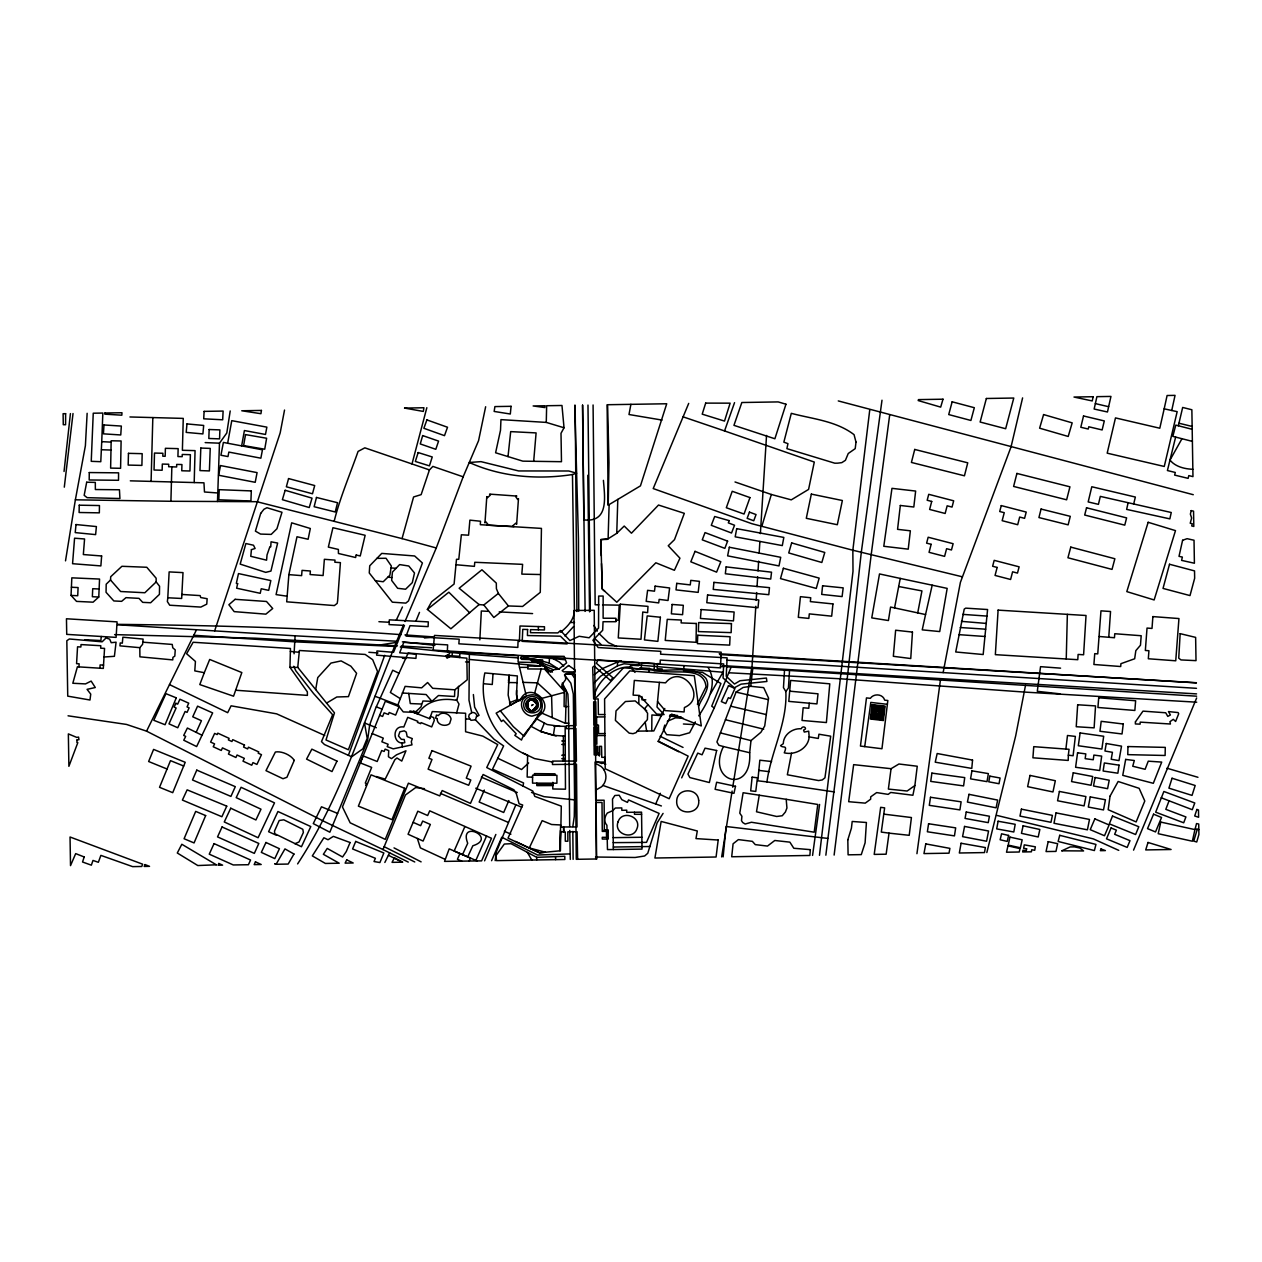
<?xml version="1.0" encoding="UTF-8"?>
<svg xmlns="http://www.w3.org/2000/svg" width="1262" height="1262" viewBox="0 0 1262 1262"><rect width="100%" height="100%" fill="white"/><g stroke="black" fill="none" stroke-linecap="round" stroke-linejoin="round"><path stroke-width="1.5" d="M572.822 831.374L573.122 859.359M604.719 714.544L604.593 698.959L629.801 670.895L694.305 675.675L701.293 725.95L671.605 714.134L658.322 741.173L688.153 756.112L669.16 798.72L605.208 768.779L604.719 714.544L598.377 714.529L598.172 698.911L593.661 698.99L592.683 667.282L594.15 666.036L610.492 680.518L612.953 677.836L596.39 663.244L598.062 659.947L638.84 662.487L638.556 665.689L630.558 665.153L630.385 668.15L641.206 668.97L641.617 662.66L654.473 663.433L654.126 670.911L662.029 671.4L662.124 668.955L657.234 668.75L657.486 663.607L660.058 663.717L660.294 660.058L723.662 663.938L723.063 678.01L734.279 687.79L741.094 684.146L766.902 681.464L766.397 678.041L739.989 680.739L734.484 684.036L726.218 676.227L727.117 657.833L660.562 654.189L660.783 651.334L598.172 647.548L592.919 640.26L602.684 630.274L603.047 621.724L615.856 621.709L615.856 618.27L603.126 618.222L603.141 596.043L598.677 596.058L598.551 628.082L589.149 637.783L579.148 636.285L569.888 640.56L560.486 630.511L557.883 632.909L530.482 632.704L530.545 629.628L544.443 629.959L544.49 626.757L520.007 625.999L519.376 641.459L518.051 641.443L517.83 647.422L458.863 643.809L459.194 639.203L406.064 636.127L410.008 625.684L428.086 626.63L428.323 621.882L389.343 619.847L389.09 624.595L404.439 625.4L393.555 652.312L376.959 650.955L376.612 655.152L415.939 658.37L416.286 654.173L399.675 652.801L403.793 642.358L447.631 644.882L447.332 651.539L449.682 651.649L449.54 653.826L445.691 655.94L447.111 658.18L452.159 655.167L452.459 651.791L518.272 655.751L518.083 662.124L539.899 662.692L539.868 666.162L527.721 666.052L527.753 668.939L544.553 669.065L564.272 691.197L564.098 706.594L568.515 706.625L569.683 826.5M400.322 647.027L469.354 654.363L468.991 700.189L471.736 712.636A4.165 4.165 0 0 1 476.799 715.38L475.443 719.813L471.026 720.334L468.691 716.863L469.227 714.544L471.736 712.636M532.659 777.14L527.169 777.061L527.611 755.244C495.225 742.151 477.651 706.783 484.829 672.946L517.357 675.927L516.552 694.526L517.862 701.009C523.904 696.466 534.52 690.898 540.467 698.722C548.765 714.213 526.144 726.833 521.49 740.053L514.801 735.352L516.205 733.774L503.191 720.066L501.456 721.517L496.14 713.156L526.349 696.261C517.262 701.514 522.026 715.207 531.933 716.169L538.022 714.324L541.177 711.09L524.109 736.219L513.287 726.612L500.336 710.822M565.045 659.742L521.443 655.704L521.427 659.348L542.565 659.884L542.581 666.147L544.79 666.147L550.358 672.236L553.324 669.775L558.829 669.097L566.575 662.881L564.161 656.35L521.443 655.704L553.324 669.775M615.856 621.314L615.856 619.232M564.461 674.933L570.834 683.152L573.311 694.084L574.573 796.685L574.273 816.53L572.822 826.547M638.824 703.25L638.872 695.63M651.76 730.477L651.902 714.986L661.667 715.633M459.557 657.518L459.999 651.728L720.507 667.882L721.186 652.186L434.475 635.417L433.134 650.088L459.999 651.728M111.135 442.126L111.151 440.769L121.105 440.974L120.584 468.297L110.63 468.107L111.135 442.126L101.733 441.653L102.837 413.053L93.246 413.21L91.243 461.324L100.786 461.703L101.733 441.653M608.221 505.131L608.978 462.649L607.606 404.723L666.73 403.761L640.449 485.87L608.221 505.131L607.117 404.739M217.49 501.503L219.478 443.183L226.797 432.992L230.205 410.955M534.394 775.247L534.425 773.622L554.996 773.827L554.964 775.294L532.58 775.247L532.548 783.134L556.905 783.197L556.921 775.31L554.964 775.294M294.078 653.795L295.103 635.811L396.631 641.222L403.477 625.084M546.272 422.407L546.651 405.733L561.969 405.481L564.035 427.771L561.006 433.308L561.48 461.703L522.847 461.151L495.603 452.774L500.509 430.247L500.951 419.631L546.272 422.407L564.035 427.771M560.454 830.491L560.012 850.777L560.596 824.954L551.62 824.512L542.155 820.647L529.283 847.954L545.436 852.213L539.473 852.797L508.018 838.142L522.705 805.03L519.092 803.752L516.41 793.908L513.886 789.775L483.109 774.505L470.474 803.405L442.189 790.564L439.76 795.896L408.399 783.181L385.257 839.372L350.173 822.824L342.444 806.954L385.32 701.246L399.076 706.641L395.653 715.081L389.169 712.494L388.365 714.434L384.105 712.856L382.607 716.437L379.625 715.286M236.215 690.267L307.407 695.394L307.344 691.844L289.96 667.361L290.449 648.479L193.133 642.263L186.618 653.732L195.436 661.446L194.79 670.895L204.302 672.693L209.697 659.458L241.831 672.567L233.549 696.198L199.79 684.572L204.302 672.693M1066.248 658.985L1067.352 614.357M1068.346 755.181L1068.204 760.434L1032.915 757.799L1033.752 746.662L1069.04 749.297L1068.346 755.181L1073.094 755.749L1075.366 736.409L1067.478 735.494L1065.901 748.934M151.093 481.406L152.828 417.58M171.853 466.83L176.633 466.972L176.696 464.416L181.933 464.542L181.76 470.773L189.947 470.994L190.388 454.683L182.249 454.462L182.185 456.67L177.926 456.56L178.147 448.641L165.401 448.31L165.18 456.276L162.814 456.213L162.893 453.279L154.5 453.058L154.043 470.016L162.151 470.237L162.325 464.069L168.714 464.242L168.651 466.735L171.853 466.83L170.906 501.282L75.373 499.815L65.514 560.849M130.301 480.838L194.19 482.557L195.058 450.629L182.391 450.282L183.258 418.4L129.939 416.965M538.322 629.817L538.417 626.567M495.161 860.652L496.329 851.913L515.764 805.014M609.12 504.595L608.11 538.795L600.854 539.6L602.211 588.944L604.813 591.326M601.311 555.801L600.854 539.6L607.211 539.363L616.755 533.321L617.796 499.405M483.819 604.987L493.852 617.497L508.397 605.949L522.594 606.454L540.278 592.351L541.445 528.399L480.317 524.692L480.507 521.238L469.89 520.149L468.565 535.183L461.356 534.788L458.784 559.271L456.497 559.303L454.099 584.038L431.588 601.785L427.361 609.42L450.897 628.776L479.103 604.577L483.819 604.987L498.348 593.424L496.408 588.707L496.313 583.107L481.926 569.777L459.147 588.25L479.103 604.577M454.793 689.809L454.541 696.498L438.482 695.52L431.919 701.341L422.928 700.994L420.987 706.941L415.119 712.352L403.272 711.91L397.83 705.032L405.118 686.37L421.666 687.837L427.613 682.521L432.677 688.295L454.793 689.809L467.208 679.792L466.845 658.165L408.178 652.975L390.368 692.459L400.212 698.58M593.692 683.594L600.744 676.116L617.449 665.863L617.591 662.014L621.172 660.767M473.376 694.542L474.622 707.099L479.039 715.333L476.847 716.532M71.051 595.427L71.824 577.838L99.556 579.053L98.767 597.021L93.088 602.179L76.54 601.39L71.051 595.427L77.723 595.727L78.086 587.556L71.413 587.256M558.687 669.112L549.222 663.071L549.475 657.376M458.532 686.339L458.043 695.851L457.049 699.306L455.519 700.205C442.031 697.665 426.509 700.773 418.637 712.935L413.226 710.869M479.844 639.866L481.327 610.997L487.668 611.313M101.165 636.474L116.104 637.389L117.066 621.866L66.46 618.774L66.728 634.376L101.165 636.474L100.944 640.544L84.649 639.708M110.535 580.015L110.709 576.718L121.909 566.291L146.786 567.269L156.125 578.201L156.188 581.908L159.564 586.262L159.422 594.386L150.651 602.747L142.685 602.353L138.978 598.362L125.995 597.652L121.609 601.343L113.848 600.949L106.055 592.288L106.197 584.196L110.535 580.015L120.616 591.515L144.862 592.746L156.188 581.908M167.799 597.778L169.14 571.907L183.006 572.617L181.665 598.472L167.799 597.778L167.357 601.58L169.707 605.224L200.832 607.085L206.763 604.151L207.142 598.709L200.737 597.541L200.137 595.601L181.886 594.449M87.141 413.305L85.39 445.723L75.373 499.815M1196.613 696.198L789.555 670.485L788.419 687.979L785.847 691.544C787.425 723.047 771.098 751.221 766.949 781.904L757.799 780.799L759.834 760.197L771.587 761.522M78.97 666.888L79.143 663.812L76.572 663.67L77.55 646.807L80.878 646.996L81.02 644.582L100.802 645.718L100.66 648.179L104.557 648.4L103.31 668.418L77.408 666.793L72.817 683.263L85.501 683.909L91.148 681.086L95.281 687.522L87.062 689.352L90.738 694.116L89.981 700.016L67.738 696.135L66.823 640.733L69.347 638.982L102.127 641.806L106.071 637.957L109.684 639.171L111.214 642.705L116.072 642.2L114.4 656.319L104.052 656.997M99.935 668.087L100.124 664.932L103.579 665.121M789.555 670.485L784.522 670.201L783.465 687.632L785.847 691.544M508.46 681.228L509.138 675.17L508.16 695.015L510.479 705.127L517.862 701.009M755.812 606.281L752.12 665.184L732.733 787.204M756.19 600.396L756.679 592.541M757.042 586.641L757.657 576.829M758.036 570.945L758.651 561.117M759.14 553.261L759.882 541.493M760.371 533.637L766.539 435.453M648.952 671.51L649.141 668.434L639.818 667.803M493.016 673.687L492.275 684.493L484.387 683.799M1108.762 637.136L1110.544 611.502L1100.969 610.84L1097.751 653.89L1094.738 653.669L1093.902 664.49L1120.703 666.525L1120.924 663.686L1134.664 658.764L1135.832 650.656L1140.469 645.229L1141.195 635.732L1114.772 633.729L1114.456 637.736L1099.17 636.49M70.42 413.589L64.046 471.467M683.988 665.689L683.61 670.721L702.461 672.33L720.902 683.531L711.736 706.199L714.229 707.966L681.685 777.849M73.022 413.542L64.299 487.164M287.152 596.216L286.695 601.816L334.351 605.571L337.191 603.378L337.617 600.775L340.409 562.631L334.84 562.221L334.998 560.107L324.366 559.303L323.104 575.535L310.089 574.541L310.373 571.008L302.044 570.361L301.618 575.63L288.872 574.636L287.152 596.216L276.078 594.607L291.68 522.831L310.326 528.494L308.117 539.253L296.996 536.76L288.872 574.636M139.814 647.674L139.908 656.824L172.768 659.9L172.91 657.36L174.803 656.161L175.244 649.914L172.752 647.785L172.247 644.44L142.811 642.184L142.606 644.314L139.814 647.674L119.953 645.86L120.221 642.957L122.319 643.147L122.871 637.215L143.095 639.077L142.811 642.184M477.131 860.952L449.209 848.869L444.539 861.378L481.595 860.873L491.502 838.268L429.727 810.835L427.644 815.52L417.817 811.214L408.068 834.245L423.101 841.06L430.342 824.449L422.691 821.073L420.64 825.663L413.1 822.335M533.684 461.308L536.098 432.913L510.684 431.62L508.018 456.576M809.242 703.202L808.8 708.266L803.153 707.777L802.033 720.444L826.389 722.558L829.781 683.83L790.627 680.423L788.797 701.388L816.94 703.896L818.013 693.816L789.697 691.166M391.914 577.539L391.662 580.425L397.656 588.297L405.591 589.228L412.28 582.665L414.504 572.995L408.778 566.007L399.628 564.587L392.435 572.08L391.914 577.539L387.86 577.191L383.206 581.75L375.398 580.725M659.379 682.363L657.013 707.02L664.08 714.576L656.634 714.055L639.518 695.457L633.114 695.125L634.313 680.407L665.547 682.852C681.606 662.66 708.219 697.381 684.398 707.54L684.114 711.942L665.232 710.616L657.534 701.546M297.753 667.361L299.394 650.498L365.175 654.442L372.684 659.695L377.559 671.526L348.391 749.723L326.006 739.974L334.477 712.856L297.753 667.361L289.96 667.361M985.654 629.186L983.177 654.536L955.728 651.981L964.231 609.104L965.73 608.142L987.578 609.53L985.654 629.186L960.287 627.529M723.126 856.898L726.123 826.515L827.919 838.425L839.577 747.341L861.315 552.22L881.996 400.212M749.675 752.72C752.326 795.265 705.789 782.33 723.442 746.552L718.898 745.274L716.911 741.961L736.062 692.081L743.081 687.474L750.716 686.307L763.699 687.632L768.574 698.138L764.709 725.997L760.891 732.307L751 740.605L749.675 752.72L723.442 746.552M750.716 686.307L752.783 668.403M869.723 410.087L852.844 550.232L853.002 571.292L819.48 855.305M887.375 704.322L887.833 700.505L884.662 700.158C883.006 693.879 873.793 693.185 870.354 698.328L866.473 697.902L860.447 746.063L881.949 748.745L887.375 704.322L870.812 702.413L864.722 746.599M825.853 855.194L827.919 838.425M914.871 785.563L917.253 766.239L898.938 763.999L891.067 768.7L853.648 764.646L848.679 801.701L865.243 803.137L870.654 799.193L870.717 796.843L876.664 792.583L888.18 794.382L890.72 792.457L912.899 795.249L914.871 785.563L907.141 791.022L888.369 789.081L891.067 768.7M940.442 679.902L916.938 853.696M834.135 855.068L871.206 554.633L889.678 415.009M883.779 814.132L884.63 807.869L880.671 807.317L874.203 854.406L886.145 854.2L889.032 833.141L909.208 835.318L911.432 817.539L883.779 814.132L881.302 832.084L889.032 833.141M812.57 855.415L819.59 804.446M594.039 696.293C597.699 680.297 615.446 664.617 632.372 667.298M563.388 761.175L563.357 736.172L565.187 736.156L553.355 735.336L554.775 726.155L565.155 726.344L565.297 761.727M387.86 577.191L389.879 575.204L391.33 565.991L386.03 558.261L376.912 558.388L369.734 565.786L369.261 572.964L392.34 602.179L405.843 603.11L408.478 600.933L422.407 562.994L414.646 555.974L381.739 553.403L376.912 558.388M523.036 786.179L523.556 782.961L492.543 769.173L503.617 745.937L494.136 739.327L475.443 719.813M721.659 856.914L732.118 791.069M759.251 795.202L756.506 811.781L776.651 816.482L782.251 815.741L785.406 812.002L786.936 807.995L786.194 799.319L743.113 792.741L739.769 813.154L741.914 816.277L741.504 820.647L742.703 822.508L745.164 824.023L751.426 822.256L814.211 832.194L817.76 804.462L786.194 799.319M315.674 689.557L317.756 677.584L330.975 663.071L341.134 660.909L350.852 666.178L356.61 673.324L348.438 696.624L336.812 696.987L326.59 703.092M809.163 736.882C808.279 748.603 794.997 755.496 784.27 752.83C787.882 744.186 783.087 748.603 780.563 745.653L783.292 743.681C783.402 734.626 792.615 728.111 801.181 728.773C802.837 724.53 808.406 728.71 803.578 730.067L804.273 732.07L808.705 731.171L809.163 736.882L818.281 738.459L818.928 734.216L830.696 736.188L824.938 777.834L822.256 779.932L818.596 780.563L787.346 774.758L791.495 753.272M241.657 445.849L244.402 430.547L265.493 434.459L266.866 427.14L231.766 420.656L227.665 443.246L262.464 449.808L260.855 458.185L228.848 452.08L227.98 456.576L220.929 455.235L223.39 442.426L227.665 443.246M630.89 404.345L628.997 414.52L661.998 420.072M943.14 672.599L960.398 582.381L1011.051 446.858L1022.599 397.893M284.534 410.055L280.18 432.898L214.65 630.89L117.666 624.769M917.726 612.875L921.938 590.916L898.686 586.514M894.569 607.858L900.248 578.422L879.504 573.942L871.758 617.891L888.416 620.541L890.578 607.054L925.551 614.562L932.192 585.189L947.178 588.392L939.717 631.568L922.238 629.864L925.551 614.562M1025.517 685.313L1015.689 735.856L986.837 852.544M485.649 406.743L478.566 440.659L463.154 476.815L436.258 547.976L405.007 621.503M1164.179 408.825L1167.098 395.511L1175.048 395.369L1171.735 410.481L1164.179 408.825L1159.794 428.228L1115.482 417.911L1107.184 453.168L1164.258 466.467L1177.162 411.664L1171.735 410.481M1128.054 503.049L1126.635 509.391L1169.842 518.871L1171.262 512.514L1100.322 496.392L1098.429 504.358L1088.175 501.929L1091.804 486.753L1135.358 497.054L1133.623 504.264M1108.635 406.711L1110.954 396.426L1096.915 396.662L1094.138 409.03L1107.468 411.996L1108.635 406.711L1095.353 403.603M1178.361 425.767L1182.668 407.452L1191.864 409.756L1192.969 476.626L1188.804 475.6L1188.126 478.361L1174.638 475.096L1175.285 472.461L1167.413 470.537L1175.632 437.094L1172.84 436.368L1175.774 425.105L1192.196 429.317M411.996 463.959L426.84 407.705M456.497 713.409L458.989 704.086L456.45 699.653M534.694 693.138L541.177 668.97M170.906 501.282L256.849 501.692L402.042 538.606L413.589 496.96L421.145 494.641L429.443 469.921L432.866 466.404L463.154 476.815M664.774 725.066L663.402 729.688L666.62 734.658L679.477 735.604L689.636 732.749L695.346 721.88M1197.244 829.292L1193.757 841.123L1196.739 841.991L1198.9 834.482L1198.726 824.039L1196.534 823.565L1195.161 828.85L1198.821 829.607M663.071 813.406L657.123 822.871L647.769 853.286L644.63 855.983L635.133 857.482L595.522 857.024M761.838 526.301L771.334 494.483L735.02 481.974M334.146 521.348C340.125 497.228 349.874 474.78 358.077 451.417L364.828 447.836L429.443 469.921M384.689 655.293L348.438 755.339L351.656 756.79L362.935 748.776L367.195 738.317L364.497 722.952L396.631 641.222M698.722 715.838C707.777 702.382 718.094 683.468 708.266 667.708M409.898 710.9L429.727 718.693L432.251 711.579L465.599 713.267L465.583 731.739L482.841 736.125L497.701 744.596L486.738 767.548L532.816 791.069L534.741 796.354L561.29 806.15L560.88 826.973L577.018 826.957L576.482 764.267L552.488 764.52L552.425 761.096L576.418 761.065L575.945 728.474L566.386 728.631L566.338 725.713L575.961 725.618L574.967 674.192L565.124 674.113L565.723 679.445L561.732 685.029L566.354 690.882L565.439 723.189M683.105 416.839L724.546 430.941L734.547 402.641M429.727 718.693L430.531 716.422L433.671 717.557L434.286 720.444L431.699 726.912L421.082 722.605L420.672 723.678L417.438 722.385L417.832 721.312L407.721 717.352L403.808 726.991C391.22 724.909 392.829 746.11 404.786 742.64L404.203 739.469L401.395 739.358L398.476 735.998L399.88 731.786L404.282 730.84L406.269 732.134L407.169 736.582L412.311 738.601L411.286 741.74L411.996 744.848L393.223 748.839L387.182 746.631L388.128 744.264L381.865 741.788L383.285 738.144L372.211 733.585M1169.085 800.771L1165.804 809.336L1185.917 816.956L1183.693 822.792L1155.677 812.176L1163.879 791.479L1194.783 802.979L1192.259 809.699L1161.182 797.773M348.438 755.339L324.476 744.533L321.495 741.63L332.632 714.718L313.607 693.579L295.734 670.674L293.809 666.273M1196.644 697.981L1133.56 850.131M337.632 813.422L321.479 806.797L313.276 823.597L329.839 832.21L367.573 740.526L369.671 724.972L375.524 708.597L392.719 670.232L399.029 673.261M415.876 621.267L419.505 612.37M183.684 766.018L170.496 760.639L159.533 787.314L172.72 792.678L185.214 762.295L153.601 749.407L148.632 761.507L167.057 769.015M408.273 862.088L382.985 849.563L405.465 794.981L415.687 787.567L424.505 788.671M714.229 707.966L731.14 667.077L784.522 670.201M688.705 403.398L653.211 488.568L751.805 523.683L852.844 550.232L962.07 576.734M484.576 860.826L495.856 834.45M556.163 735.872L540.783 731.503L544.316 723.284M484.308 790.075L479.166 802.017L503.696 812.491L508.854 800.565M365.68 785.358L366.469 783.528L365.302 783.071L371.659 767.406L360.317 762.911L363.14 755.906L377.196 761.507L381.676 750.527L384.153 751.442L385.131 749.123L388.712 750.606L388.428 756.774L391.488 758.636L396.52 754.818L405.954 750.795L401.758 761.081L396.962 757.973L394.801 759.819L385.21 779.127L376.328 776.524M491.581 860.7L501.755 837.274M469.164 861.078L470.474 858.097L459.952 853.538L457.428 859.28L461.86 861.205M464.889 826.563L454.162 850.982L459.952 853.538M475.853 860.416L486.58 835.996M602.889 785.421L655.688 803.973L660.389 793.309M196.146 732.354L201.431 720.712L192.739 716.8L197.582 706.152L212.647 712.92L196.635 746.568L183.763 740.226L185.672 736.393L183.716 735.415L187.391 728.032L202.22 735.336M462.539 854.611L467.713 843.253C458.343 819.038 497.906 837.905 472.84 845.761L467.713 856.866M396.252 620.226L402.436 606.99M519.912 700.978C528.257 678.719 558.703 705.6 537.486 716.516M664.79 708.455L653.826 730.95L637.152 731.124M68.053 715.806L126.516 724.435L146.566 731.155L196.351 630.038M384.847 862.467L389.658 852.749M697.35 704.259L706.01 686.828C704.117 665.437 673.845 674.681 660.326 670.721M698.896 705.789C701.877 697.492 711.468 687.837 706.01 678.483C692.444 662.929 666.51 674.16 649.141 668.434M560.565 632.246C568.01 626.236 575.046 618.964 574.384 608.536L572.475 474.528L576.624 473.218L568.783 470.994L518.666 470.947L480.98 461.64L469.29 462.476C501.487 477.02 537.959 479.86 572.491 474.528M1192.385 441.385L1181.973 438.719L1170 460.062C1175.174 466.719 1184.734 469.007 1192.858 469.275M710.553 693.643L723.347 671.589M297.611 863.902C326.227 820.19 346.356 771.792 364.497 722.952L376.297 727.732M648.021 704.717L644.409 708.865L635.212 700.931L625.447 701.514L616.03 710.9L615.399 720.397L629.202 733.143L633.003 733.679L636.08 732.654L647.406 719.577L647.595 713.251L644.409 708.85L646.712 710.837M573.484 626.646L564.95 635.969M596.421 697.35L623.491 667.803L654.568 670.248M616.755 533.321L624.217 526.049L631.457 533.195L658.512 505.037L684.319 513.334L674.492 539.647L668.245 545.752L679.934 558.183L674.397 570.298L655.846 562.789L616.803 602.242L602.211 588.944L601.517 563.593M528.636 762.958L521.553 769.52L497.749 758.241M594.244 674.855L600.68 669.57M427.376 609.42L448.846 592.209L469.622 612.733M601.911 668.813L617.591 662.014M617.449 665.863L624.012 663.78L722.968 672.252M667.314 721.296L675.501 717.81L683.278 718.283M596.2 789.87L601.595 786.778A13.566 13.566 0 0 0 603.883 769.662M574.178 673.135L566.338 673.498M564.082 692.459L540.467 698.722L539.899 697.996M114.605 634.628L255.271 638.193L380.193 644.945L397.514 642.232M424.442 638.004L433.118 636.868M536.697 857.324L564.792 856.299L564.84 859.501L496.487 860.621L496.061 855.494L504.327 844.041L511.094 843.694L536.697 857.324L536.697 859.958M570.187 853.901L537.549 855.021L502.67 837.7M561.764 740.952L565.218 740.841M613.332 847.039L650.135 846.502M641.948 842.432L646.523 842.338L659.127 813.422L628.539 799.934L627.451 802.395L621.835 799.666L619.169 795.234L614.862 795.486L612.512 799.067L613.364 849.547L642.011 849.089L641.553 812.16L626.693 812.334L626.741 810.172L621.819 810.33L621.772 807.917L615.335 808.027L612.717 810.677L607.337 813.043C604.577 816.356 603.615 821.988 606.912 825.269L607.464 849.578L613.364 849.547M570.582 622.529L574.494 622.466M561.779 758.667L565.297 758.604M606.848 838.205L607.543 830.522L603.252 830.57M561.764 755.26L565.281 755.212M613.174 837.652L641.948 837.258M561.764 744.47L565.234 744.438M604.861 733.553L598.551 733.616L598.488 725.098L593.834 725.177L593.676 701.83L595.774 701.782L596.027 716.958L604.735 716.895M613.253 842.637L641.948 842.432M568.815 723.173L565.108 723.205L540.215 712.399M604.877 735.525L596.705 735.557L596.563 727.022L593.85 727.038L594.039 746.441L597.778 746.378L597.967 754.913L599.765 754.881L599.545 746.347L601.517 746.315L601.785 757.326L604.782 757.342L604.798 762.106L595.096 762.043L595.711 800.234L604.119 800.218L604.324 829.828L608.095 829.797L608.252 839.009L602.289 839.072L602.258 837.305L606.565 837.353L606.423 831.358L602.274 831.406L602.006 802.443L595.759 802.458L596.358 858.98M645.828 699.826L641.964 699.826L641.916 696.514M536.871 783.134L536.871 784.443L552.788 784.459L552.803 788.987L565.471 789.192L565.313 763.289M465.852 719.024L469.464 719.04M527.737 667.393L519.518 667.346L518.587 663.386M294.914 843.757L299.031 841.943L303.353 832.526L302.833 829.308L283.808 819.811L279.202 820.505L274.517 831.074L274.706 833.693L301.46 846.739L310.799 826.563L277.94 811.513L268.601 831.705L276.552 835.334M641.585 814.337L634.486 814.29L634.455 812.239M615.856 620.131L618.427 620.163L619.185 605.161L602.558 604.892M598.866 604.845L595.159 604.782L593.077 404.976M508.381 682.521L516.978 682.679M539.962 574.525L521.821 574.115L522.61 564.351L474.764 562.284L474.402 566.37L455.929 564.729M531.681 661.036L539.3 661.225M194.19 482.557L203.955 482.825L204.476 491.991L217.663 492.969M101.528 449.745L110.977 450.045M519.518 667.33L523.083 682.363L537.454 682.868L551.573 695.772L552.22 717.605M421.287 704.022L410.276 703.565L408.714 693.39M205.17 442.599L219.478 443.183M536.176 718.599L547.124 724.514L560.107 726.423M99.114 588.991L92.725 588.707L92.363 596.721L98.767 597.021M394.58 646.428L294.677 641.822L193.78 635.275M553.876 726.123L554.775 726.155M499.2 611.896L532.596 613.584M726.849 660.231L818.013 664.837L1196.486 688.326M380.193 644.945L397.42 645.876M401.237 646.081L431.667 647.737M728.789 672.756L840.429 678.798L1024.208 692.065L1196.707 702.193M378.915 621.693L389.217 622.276M402.452 658.275L406.269 658.496M465.52 661.919L469.338 662.14M117.571 624.359C212.095 625.368 306.729 627.782 401.064 634.644M1196.565 693.895L722.795 665.626M683.405 723.994L693.816 724.609M719.182 653.763L1196.392 682.868M719.719 654.584L1196.392 682.742M214.65 630.89L295.103 635.811M520.386 658.07L534.425 658.938L549.222 663.071M726.249 666.762L731.14 667.077M720.381 666.383L724.293 666.636M447.363 655.514L459.589 656.303M402.278 692.98L426.13 694.542L431.904 701.325M669.491 716.153L681.228 716.926M404.944 634.912L432.125 636.805M669.917 714.97L677.678 715.507M962.748 614.373L986.931 616.093M958.962 634.66L984.944 636.49M1060.569 668.15L1040.535 666.667L1037.301 691.324L1059.891 693.832M469.354 654.363L518.414 657.928M368.867 652.28L377.985 652.959M469.338 659.442L540.104 665.91M391.031 567.916L396.031 568.326M961.439 621.361L986.221 623.428M290.37 651.429L299.22 652.28M552.819 762.09L534.567 758.572L523.399 753.225M574.557 799.871L544.064 796.669L531.507 792.426M402.373 641.837L434.901 645.339M758.841 770.388L769.268 771.681M766.949 781.904L834.308 791.921M553.355 735.336L540.783 731.503M900.248 578.422L932.192 585.189M736.062 692.081L768.353 699.653M996.554 815.331L1093.349 838.899L1118.747 850.367M730.651 706.168L766.286 714.592M1178.992 423.227L1192.148 426.446M725.445 719.734L763.684 729.168M720.381 732.906L751.016 740.605M1175.632 437.094L1181.973 438.719M1193.268 494.704L838.268 400.922M771.334 494.483L791.258 499.862L808.579 489.419L814.29 462.05L724.546 430.941M402.042 538.606L436.258 547.976M1166.924 768.211L1197.953 777.297M655.688 803.973L661.398 805.961M521.443 655.704L558.829 669.097M596.674 761.664L601.895 763.573M616.676 646.523L608.442 642.595L598.993 633.556M398.776 705.348L375.003 696.261M411.286 711.437L418.274 714.182M376.313 706.846L382.181 709.181M475.758 788.214L521.774 807.223M508.223 822.367L440.47 793.388M481.374 777.155L517.262 792.52M504.358 831.264L510.921 834.15M324.713 735.446L276.63 713.85L231.088 705.821L227.681 712.683L169.487 684.588M540.783 731.503L530.939 726.265M146.566 731.155L323.23 821.01L382.985 849.563M444.713 859.17L420.372 847.875L417.359 838.457M602.51 762.69L605.792 764.22M596.8 764.031L601.012 766.413A13.693 13.693 0 0 1 603.899 769.725M515.59 841.454L539.473 852.797L560.407 850.762L560.785 831.91L565.281 831.958L565.297 841.202L567.868 841.233L567.837 831.832L577.081 831.721L577.649 859.296M660.121 736.298L683.042 747.435M544.837 667.63L552.425 672.078M388.412 855.273L402.294 862.183M657.991 741.378L678.672 751.726M384.184 846.707L414.756 861.978M394.028 847.89L421.114 861.867M553.213 658.685L559.397 662.045L563.735 666.052M595.285 638.951L600.838 644.298M544.663 667.63L548.497 671.841M631.521 668.371L634.991 672.425M561.622 686.78L565.187 690.977M498.348 593.424L508.397 605.949M571.292 673.577L574.573 677.883M597.21 631.158L593.897 625.463M527.374 852.371L531.807 860.037M562.268 683.105L567.884 694.084L568.515 706.625M597.857 752.751L599.403 756.064M510.495 705.127L509.532 702.776L517.089 699.653L516.584 695.047M523.083 682.363L525.938 694.526M645.197 722.132L646.696 731.266M401.821 742.845L402.452 746.867M589.543 611.865L587.792 475.269M555.517 856.63L555.643 859.659M585.111 611.407L582.492 405.149M574.746 405.276L578.438 538.716L578.737 611.155M552.756 783.197L552.788 784.459M569.746 830.38L570.298 859.406M587.982 405.055L590.269 611.171M541.193 661.272L541.256 666.005M603.41 480.349C604.845 497.449 608.805 522.783 583.833 519.881L582.665 405.149M596.611 716.863L596.863 744.17M575.172 405.26L576.923 611.549M536.871 784.443L536.871 785.627L552.803 785.579L552.803 782.33M516.537 690.409L516.552 694.526M563.672 830.254L563.672 831.942L563.609 826.973L563.672 830.254M65.624 413.668L65.577 424.726L63.274 424.71L63.1 413.715L65.624 413.668M526.301 703.754C536.508 728.111 544.159 684.162 526.301 703.754M89.271 472.556L89.192 479.986L118.502 480.286L118.581 472.84L89.271 472.556M696.34 623.491L696.056 642.311L665.232 640.418L667.251 619.358L681.291 620.036L681.133 622.907L696.34 623.491M79.238 505.194L79.112 512.498L99.335 512.845L99.461 505.541L79.238 505.194M847.812 839.845L848.096 854.831L861.283 854.611L865.101 842.827L866.41 822.493L852.197 821.467L851.424 828.172L847.812 839.845M1127.96 746.552L1127.771 754.644L1165.11 755.481L1165.283 747.388L1127.96 746.552M128.456 453.342L128.172 465.079L141.896 465.41L142.18 453.673L128.456 453.342M527.611 629.517L527.421 635.543L560.438 636.19L567.506 643.115L567.032 643.92L522.231 641.348L522.768 629.359L527.611 629.517M731.455 623.602L731.155 632.625L698.359 631.584L698.659 622.545L731.455 623.602M209.145 429.506L208.829 438.482L219.572 438.86L219.888 429.885L209.145 429.506M437.251 718.63C436.447 724.924 445.675 727.259 449.666 723.552L451.086 718.977C450.061 713.598 441.637 710.948 438.261 715.586L436.526 715.033L435.595 718.141L437.251 718.63M200.816 448.057L199.964 470.584L209.397 470.931L210.233 448.404L200.816 448.057M251.312 490.918L250.917 501.03L218.815 499.784L219.225 489.672L251.312 490.918M1135.437 721.832L1135.358 723.962L1140.107 724.151L1140.201 722.132L1170.426 724.009L1169.953 721.69L1173.266 719.324L1175.632 721.47L1178.708 713.724L1178.109 712.573L1168.486 711.579L1170.395 714.97L1167.792 716.422L1165.725 712.778L1142.978 711.137L1135.437 721.832M697.76 635.243L697.381 643.636L729.673 645.119L730.067 636.726L697.76 635.243M204.097 411.38L203.718 418.81L222.68 419.789L223.122 411.065L204.097 411.38M1180.159 633.65L1178.74 658.149L1180.995 659.931L1196.013 660.641L1195.635 637.389L1180.159 633.65M620.289 604.198L618.27 637.941L641.017 639.25L642.752 612.007L647.611 612.654L647.99 606.375L620.289 604.198M698.675 800.297C700.631 815.441 675.422 815.993 676.716 800.771C677.079 787.835 697.744 787.393 698.675 800.297M104.904 413.021L104.841 414.157L121.83 415.198L121.972 412.737L104.904 413.021M998.1 610.13L995.355 654.662L1077.78 659.695L1078.111 654.442L1083.601 654.773L1086.03 615.493L998.1 610.13M103.989 424.963L103.421 433.844L120.758 434.964L121.341 426.067L103.989 424.963M912.458 632.088L910.754 658.543L893.338 656.303L895.641 630.227L912.458 632.088M1077.669 704.764L1076.234 726.723L1094.122 727.858L1095.542 705.915L1077.669 704.764M486.801 496.644L484.971 522.878L485.728 521.679L488.315 524.818L487.148 525.15L513.981 526.585L512.751 525.828L515.969 523.052L516.631 524.282L518.477 498.648L517.657 499.484L515.637 496.581L516.821 496.076L489.577 494.12L490.539 494.893L487.495 497.733L486.801 496.644M701.12 609.546L700.442 618.459L733.459 620.904L734.121 612.007L701.12 609.546M1152.884 616.597L1152.001 628.444L1147.032 628.066L1145.344 650.466L1148.925 650.735L1148.325 658.764L1175.742 660.799L1178.945 618.554L1152.884 616.597M672.078 604.451L671.368 613.821L682.584 614.673L683.31 605.303L672.078 604.451M810.33 849.657L809.873 855.462L731.708 856.756L733.08 843.805L738.38 839.609L752.357 841.344L755.275 844.625L767.485 846.076L774.789 840.492L789.87 842.148L793.814 848.269L810.33 849.657M101.638 555.974L100.865 565.912L72.565 563.704L74.568 538.196L84.57 538.969L83.339 554.554L101.638 555.974M1098.713 697.776L1097.924 707.477L1134.853 710.459L1135.642 700.757L1098.713 697.776M537.028 704.811C525.071 725.445 523.84 684.903 537.375 705.016C526.317 724.893 523.178 686.638 537.028 704.811M538.385 704.291C539.268 712.951 524.945 712.967 525.797 704.322C526.128 696.876 538.038 696.861 538.385 704.291M972.545 760.087L971.787 768.416L935.237 762.185L937.177 753.524L972.545 760.087M186.981 423.922L186.192 432.393L202.898 433.923L203.687 425.452L186.981 423.922M713.913 582.366L713.235 589.417L768.795 594.686L769.473 587.65L713.913 582.366M76.02 524.55L75.215 532.596L95.612 534.615L96.401 526.569L76.02 524.55M251.422 549.648L250.775 556.305L266.582 560.186L267.039 554.933L269.91 546.651L270.762 546.809L271.046 541.808L277.64 543.054L270.936 571.071L265.714 572.364L240.174 564.114L245.885 543.528L253.504 545.231L255.098 548.481L251.422 549.648M707.572 594.954L706.799 602.715L758.005 607.748L758.777 599.971L707.572 594.954M511.078 406.317L510.305 414.015L494.152 411.444L494.909 406.585L511.078 406.317M822.587 585.773L821.704 594.402L842.101 596.595L843.19 587.871L822.587 585.773M832.936 603.93L831.674 616.172L809.305 613.884L808.832 618.412L798.294 617.339L800.439 596.674L810.74 597.746L810.346 601.611L832.936 603.93M660.389 617.244L657.865 641.364L644.425 639.913L647.185 615.903L660.389 617.244M752.12 777.171L750.685 790.848L755.764 791.4L757.421 777.786L752.12 777.171M676.747 583.36L676.006 589.875L698.186 592.383L699.448 581.356L690.787 580.362L690.267 584.905L676.747 583.36M537.391 704.638C524.929 726.155 523.194 684.319 537.391 704.638M900.327 505.478L897.566 529.346L910.359 530.813L908.23 549.159L883.794 546.288L891.966 488.347L915.644 491.06L913.814 507.008L900.327 505.478M726.139 566.89L725.334 573.753L770.735 579.069L771.539 572.191L726.139 566.89M872.121 704.622L870.417 719.024L883.368 720.523L885.072 706.136L872.121 704.622M882.312 708.487L881.207 717.762L873.162 716.784L874.345 707.509L882.312 708.487M873.809 706.736L872.531 717.21L881.744 718.315L883.021 707.856L873.809 706.736M855.999 442.079L855.21 448.641L848.253 453.5L845.414 460.315L841.817 462.633L837.747 463.154L834.797 463.201L786.904 448.641L787.945 443.656L783.844 442.142L791.306 413.337C812.554 419 836.028 420.861 854.058 434.664L855.999 442.079M872.689 705.269L871.08 718.33L882.848 719.75L884.441 706.704L872.689 705.269M876.569 710.68L876.175 713.898L878.936 714.245L879.377 711.042L876.569 710.68M1123.259 724.009L1122.028 733.963L1099.959 731.266L1101.19 721.312L1123.259 724.009M718.188 840.035L716.075 857.008L654.915 858.018L661.146 821.436L697.302 830.98L695.977 838.599L718.188 840.035M873.272 706.057L871.805 717.778L882.185 719.072L883.652 707.351L873.272 706.057M875.449 708.928L874.613 715.664L880.04 716.327L880.876 709.591L875.449 708.928M881.744 708.818L880.718 716.99L873.809 716.169L874.834 708.014L881.744 708.818M655.12 586.152L654.489 591.184L647.595 590.332L646.176 601.343L658.701 602.905L659.158 599.387L668.024 600.491L669.617 587.966L655.12 586.152M875.875 709.496L875.165 715.049L879.677 715.57L880.434 710.049L875.875 709.496M878.936 711.626L878.683 713.614L876.68 713.361L876.948 711.374L878.936 711.626M540.814 704.37C541.603 716.217 522.074 715.365 523.825 703.707C524.74 693.8 540.672 694.368 540.814 704.37M876.317 710.127L875.733 714.607L879.235 715.049L879.819 710.569L876.317 710.127M1077.574 752.799L1075.603 767.28L1099.723 770.514L1101.679 756.112L1093.886 755.07L1093.239 759.756L1085.162 758.667L1085.809 753.887L1077.574 752.799M931.892 773.117L930.741 781.399L963.584 785.91L964.736 777.613L931.892 773.117M1110.039 796.18L1108.178 809.715L1136.147 821.925L1144.792 801.007L1139.129 788.324L1118.148 781.493L1110.039 796.18M1080.114 732.954L1078.316 745.747L1101.868 749.044L1103.682 736.267L1080.114 732.954M930.504 797.268L929.289 805.345L959.909 809.888L961.123 801.843L930.504 797.268M1119.078 765.166L1117.864 773.212L1103.13 771.019L1104.345 762.974L1119.078 765.166M928.58 823.755L927.365 831.768L954.451 835.886L955.681 827.872L928.58 823.755M261.439 410.434L260.934 413.699L241.752 410.765L261.439 410.434M404.581 408.083L423.306 411.428L423.922 407.752L404.581 408.083M971.929 770.83L970.557 778.859L987.01 781.635L988.367 773.606L971.929 770.83M245.522 434.601L243.613 445.581L264.72 449.209L266.629 438.245L245.522 434.601M1106.269 743.507L1104.96 751.016L1112.437 752.31L1111.207 759.267L1118.984 760.607L1121.524 746.157L1106.269 743.507M961.076 843.253L959.341 853.002L984.486 852.576L985.385 847.559L961.076 843.253M1026.621 848.821L1026.258 850.777L1022.993 850.209L1022.677 851.96L1031.401 851.803L1031.717 849.752L1034.714 850.288L1035.345 846.818L1024.287 844.846L1023.656 848.301L1026.621 848.821M998.1 821.231L996.696 828.897L1013.796 831.989L1015.2 824.307L998.1 821.231M1125.672 759.408L1122.754 775.357L1153.31 783.308L1161.718 762.09L1148.262 761.175L1145.107 769.299L1132.74 766.239L1134.317 760.529L1125.672 759.408M966.235 812.018L965.051 818.423L988.241 822.65L989.424 816.246L966.235 812.018M989.834 776.13L988.777 781.825L999.015 783.718L1000.088 778.007L989.834 776.13M736.708 528.652L735.178 536.823L782.298 545.594L783.828 537.423L736.708 528.652M925.772 843.899L923.958 853.585L949.008 853.175L949.907 848.379L925.772 843.899M1090.242 796.906L1088.301 807.049L1103.493 809.92L1105.433 799.777L1090.242 796.906M964.547 826.436L962.575 836.643L986.584 841.233L988.556 831.011L964.547 826.436M1073.252 772.801L1071.564 781.572L1091.046 785.279L1092.734 776.509L1073.252 772.801M220.519 465.568L218.626 475.253L255.208 482.305L257.085 472.619L220.519 465.568M1059.386 791.448L1057.572 800.755L1084.09 805.882L1085.904 796.574L1059.386 791.448M1095.132 777.518L1093.491 785.989L1107.579 788.687L1109.219 780.231L1095.132 777.518M729.326 547.235L727.622 555.848L779.001 565.928L780.705 557.315L729.326 547.235M1056.057 812.886L1053.991 823.266L1087.418 829.828L1089.485 819.448L1056.057 812.886M86.684 482.226L84.175 495.319L87.125 497.67L119.922 498.522L119.448 489.766L95.36 489.53L95.313 482.399L86.684 482.226M968.979 794.334L967.418 802.08L996.097 807.822L997.658 800.076L968.979 794.334M1021.384 809.147L1019.98 816.088L1050.978 822.319L1052.398 815.378L1021.384 809.147M618.049 821.893C613.411 833.693 632.767 840.792 636.916 828.803C642.042 816.751 621.945 809.478 618.049 821.893M811.34 494.105L806.292 518.303L837.321 524.724L842.369 500.509L811.34 494.105M1029.997 775.42L1027.631 786.652L1052.965 791.952L1055.332 780.721L1029.997 775.42M735.494 786.289L733.979 793.325L715.112 789.302L716.627 782.251L735.494 786.289M1093.144 396.725L1092.229 400.937L1073.994 397.041L1093.144 396.725M237.635 583.643L236.641 588.202L260.224 593.314L261.234 588.755L268.68 590.364L270.825 580.583L238.486 573.579L236.341 583.36L237.635 583.643M1048.201 841.644L1046.04 851.566L1055.963 851.408L1057.651 843.694L1048.201 841.644M1023.119 825.821L1021.447 833.33L1038.2 836.99L1039.856 829.481L1023.119 825.821M1009.963 837.116L1008.18 845.098L1020.406 847.78L1022.173 839.814L1009.963 837.116M1160.788 822.083L1158.2 833.693L1192.369 841.218L1194.94 829.607L1160.788 822.083M1182.604 540.262L1179.008 556.337L1182.352 557.078L1181.611 560.391L1194.404 563.231L1194.026 540.231L1187.1 538.685L1182.604 540.262M716.658 750.496L709.354 782.535L689.872 777.581L687.948 774.111L697.744 753.114L702.066 754.786L705.048 748.161L716.658 750.496M1007.991 845.856L1006.508 852.213L1019.239 852.008L1020.027 848.632L1007.991 845.856M1191.202 510.589L1190.381 514.139L1191.628 518.035L1190.224 523.225L1192.274 523.746L1191.738 525.954L1193.805 526.459L1193.552 511.189L1191.202 510.589M294.251 760.387L286.931 777.282L283.003 778.717L265.982 770.656L275.384 752.026C281.631 750.843 290.938 755.007 294.251 760.387M1008.606 835.444L1007.218 841.407L1000.151 839.766L1001.555 833.803L1008.606 835.444M356.2 555.028L355.616 557.52L338.437 553.482L338.374 549.443L328.341 547.093L332.931 527.721L365.144 535.293L360.238 555.974L356.2 555.028M1083.522 415.971L1080.808 427.266L1088.238 429.033L1088.791 426.777L1102.136 429.948L1104.297 420.924L1083.522 415.971M316.478 497.449L314.128 506.709L335.219 511.978L337.553 502.733L316.478 497.449M1041.071 509.059L1038.926 517.562L1068.141 524.85L1070.286 516.332L1041.071 509.059M1016.92 473.439L1013.607 486.438L1066.627 499.799L1069.939 486.817L1016.92 473.439M1086.535 507.781L1084.689 515.038L1124.757 525.15L1126.619 517.893L1086.535 507.781M1059.717 835.318L1058.155 841.47L1094.391 850.556L1095.952 844.42L1059.717 835.318M914.729 449.446L911.416 462.444L964.436 475.806L967.749 462.823L914.729 449.446M931.719 501.44L929.621 509.438L945.143 513.476L947.163 505.81L952.037 507.087L953.678 500.809L928.737 494.325L927.176 500.257L931.719 501.44M931.151 544.316L929.053 552.33L944.591 556.368L946.595 548.702L951.469 549.964L953.125 543.701L928.169 537.233L926.608 543.149L931.151 544.316M997.154 567.443L995.055 575.44L1010.594 579.479L1012.597 571.812L1017.487 573.09L1019.128 566.827L994.188 560.344L992.626 566.259L997.154 567.443M1001.271 505.589L999.709 511.52L1004.252 512.688L1002.154 520.685L1017.693 524.724L1019.696 517.057L1024.57 518.335L1026.227 512.072L1001.271 505.589M986.363 398.492L980.132 422.029L1005.656 428.733L1013.78 398.035L986.363 398.492M1070.775 547.109L1067.936 557.772L1112.027 569.399L1114.867 558.75L1070.775 547.109M952.147 401.805L948.724 414.567L970.904 420.467L974.327 407.705L952.147 401.805M1169.511 564.256L1163.028 588.423L1190.003 595.585L1194.657 578.248L1194.53 570.897L1169.511 564.256M288.572 478.566L286.348 486.785L312.487 493.773L314.695 485.554L288.572 478.566M783.371 568.263L780.5 578.595L816.277 588.439L819.164 578.122L783.371 568.263M422.675 435.579L420.262 443.94L435.8 449.304L438.577 441.101L422.675 435.579M791.653 542.912L788.734 552.945L821.83 562.489L824.764 552.456L791.653 542.912M943.014 399.202L940.679 407.121L918.184 400.559L918.468 399.612L943.014 399.202M1043.595 414.567L1039.62 428.181L1068.204 436.463L1072.179 422.865L1043.595 414.567M285.165 490.287L282.388 499.689L309.237 507.545L312.029 498.143L285.165 490.287M260.698 513.382L255.413 531.128L260.54 534.078L271.188 534.41L276.93 528.762L281.978 512.277L266.945 507.734L263.932 509.28L260.698 513.382M1148.152 522.294L1126.808 591.61L1154.146 599.955L1175.49 530.624L1148.152 522.294M1148.01 842.464L1145.722 849.925L1171.089 849.5L1148.01 842.464M705.679 403.114L702.208 414.157L724.514 421.082L730.13 403.162L705.679 403.114M418.164 452.553L415.34 461.45L429.427 465.867L432.251 456.97L418.164 452.553M1172.051 778.244L1168.912 788.151L1192.038 795.407L1195.177 785.5L1172.051 778.244M785.958 404.219L774.884 438.766L733.948 425.341L741.835 402.515L778.181 401.915L785.958 404.219M84.191 856.961L82.535 861.993L91.353 865.164L92.994 860.432L98.357 862.293L100.881 855.384L132.652 866.631L141.77 866.473L142.638 864.186L70.041 837.006L70.514 865.622L75.688 853.617L84.191 856.961M1196.881 809.463L1194.704 815.978L1198.616 817.271L1198.49 809.999L1196.881 809.463M749.959 497.591L744.059 514.044L726.313 507.734L732.228 491.281L749.959 497.591M426.903 419.899L423.874 428.291L444.492 435.658L447.521 427.25L426.903 419.899M77.077 739.879L76.887 742.34L77.818 742.624L68.889 766.334L68.353 733.9L76.808 737.418L78.575 737.087L78.938 739.69L77.077 739.879M1100.985 848.979L1100.354 850.667L1105.386 850.588L1100.985 848.979M749.454 512.135L747.151 518.335L753.745 520.764L756.048 514.565L749.454 512.135M727.606 541.13L724.845 548.371L702.256 539.852L705.032 532.596L727.606 541.13M729.168 520.638L728.316 522.862L734.531 525.244L731.534 533.021L711.295 525.323L714.686 516.505L729.168 520.638M431.967 750.606L428.891 758.241L431.998 759.472L428.118 769.157L468.675 785.279L470.805 780.011L466.293 778.086L471.073 766.16L431.967 750.606M404.676 788.308L391.993 819.637L358.376 806.15L371.06 774.836L404.676 788.308M695.031 551.352L690.803 561.795L716.595 572.143L720.823 561.716L695.031 551.352M1112.516 816.072L1109.33 823.849L1135.611 834.513L1138.797 826.736L1112.516 816.072M355.71 841.438L352.587 848.947L375.382 858.302L374.025 861.536L379.909 862.545L383.869 852.986L355.71 841.438M176.27 697.839L165.07 724.735L153.79 720.302L165.921 693.674L176.27 697.839M1153.563 814.179L1147.537 828.629L1155.519 831.942L1161.545 817.476L1153.563 814.179M1111.065 827.951L1106.506 838.82L1127.171 847.417L1129.995 840.666L1114.646 834.292L1116.381 830.159L1111.065 827.951M350.079 842.527L346.277 851.566L342.57 856.993L327.237 848.427L323.372 854.311L339.21 863.224L325.359 863.445L312.329 855.904L323.892 837.763L328.041 839.751L333.357 836.359L350.079 842.527M205.659 815.583L194.064 842.937L184.078 838.741L195.689 811.387L205.659 815.583M1094.848 818.88L1090.21 829.67L1104.487 835.744L1109.124 824.969L1094.848 818.88M196.777 770.12L192.502 779.979L230.914 796.417L235.3 786.668L196.777 770.12M218.815 863.476L218.042 865.211L222.601 865.148L218.815 863.476M175.86 703.313L174.14 707.114L176.128 707.998L168.982 723.852L177.753 727.764L185.104 711.484L187.076 712.367L189.111 707.84L187.044 706.909L188.732 703.171L179.898 699.211L177.674 704.133L175.86 703.313M728.521 685.629L721.328 701.577L725.729 703.549L728.379 697.665L730.398 698.564L734.941 688.5L728.521 685.629M222.049 826.973L217.537 836.895L254.325 853.38L258.82 843.458L222.049 826.973M214.051 843.6L209.255 854.169L233.281 864.959L248.425 864.722L250.554 860.021L214.051 843.6M145.035 864.58L144.184 866.442L149.531 866.347L145.035 864.58M226.75 806.15L221.891 816.735L182.391 800.076L187.139 789.854L226.75 806.15M244.497 745.069L243.582 747.057L247.636 748.934L248.456 747.183L258.773 751.931L258.189 753.177L261.471 754.676L256.927 764.425L252.968 762.611L251.753 765.214L242.998 761.175L244.323 758.352L237.067 755.007L235.915 757.5L228.438 754.045L229.731 751.253L222.459 747.893L221.26 750.464L213.231 746.757L214.572 743.886L210.612 742.072L214.65 733.411L217.159 734.563L217.805 733.159L229.1 738.349L228.375 739.895L231.924 741.52L232.776 739.674L244.497 745.069M255.46 861.851L254.151 864.628L261.202 864.502L255.46 861.851M265.966 842.48L261.329 852.386L274.8 858.617L279.423 848.711L265.966 842.48M230.725 808.216L224.273 821.956L258.095 837.731L274.501 802.869L241.074 787.299L236.199 797.647L260.997 809.194L255.918 819.969L230.725 808.216M216.338 864.801L197.803 865.543L177.295 853.002L181.823 844.262L216.338 864.801M336.97 761.128L332.001 771.571L306.571 759.109L311.856 749.139L336.97 761.128M346.719 859.848L345.11 863.129L353.186 862.987L346.719 859.848M394.422 857.844L392.04 862.356L402.704 862.167L394.422 857.844M293.951 854.027L288.162 864.06L276.11 864.265L284.96 848.9L293.951 854.027M274.785 863.681L275.81 864.265L274.785 863.681M1061.847 850.809L1083.569 850.951L1079.878 848.017L1074.419 846.865L1070.144 846.928L1061.847 850.809M235.126 599.324L228.879 604.735L234.18 611.628L265.856 614.152L272.702 608.505L266.487 601.469L235.126 599.324M568.578 665.5L562.158 670.658L563.641 671.826L575.093 671.92L575.078 669.948L568.578 665.5M544.821 405.765L533.132 405.954L544.868 407.563L544.821 405.765M532.848 704.701L531.649 705.521L532.848 704.701M596.626 858.98L576.277 859.312L573.989 610.508L594.213 610.303L596.626 858.98M596.579 747.498L594.087 747.546L594.197 754.881L596.689 754.85L596.579 747.498"/></g></svg>
